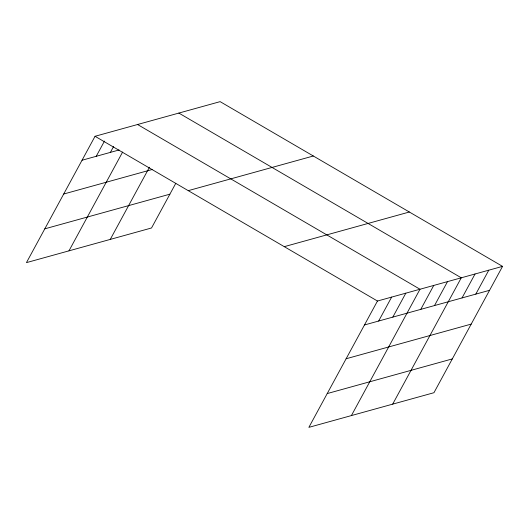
<?xml version="1.0" encoding="UTF-8"?>
<svg xmlns="http://www.w3.org/2000/svg" width="529" height="529" viewBox="0 0 529 529"><rect width="100%" height="100%" fill="white"/><g stroke="black" fill="none" stroke-linecap="round" stroke-linejoin="round"><path stroke-width="0.79" d="M502.55 266.371L377.468 301.027L308.87 427.359L433.952 392.71L502.55 266.371L220.13 101.641L95.048 136.29L26.45 262.629L151.532 227.973L175.787 183.305M96.225 156.306L104.497 141.071M110.402 152.378L113.55 146.573M68.975 250.845L122.622 152.041M110.257 239.412L149.456 167.21M378.645 321.037L391.645 297.1M392.822 317.109L405.822 293.172M351.401 415.582L420 289.244L137.573 124.513M420.76 309.366L433.754 285.429M434.514 305.557L447.514 281.62M392.677 404.143L461.275 277.804L178.848 113.074M462.035 297.933L475.035 273.996M475.796 294.117L488.789 270.18M82.048 160.234L119.065 149.978M63.698 194.024L152.094 169.531M44.8 228.839L169.882 194.183M188.245 190.652L313.327 156.002M284.271 246.659L409.353 212.01M364.468 324.965L489.55 290.309M346.125 358.755L471.207 324.098M327.22 393.569L452.302 358.913M95.048 136.29L377.468 301.027"/></g></svg>
